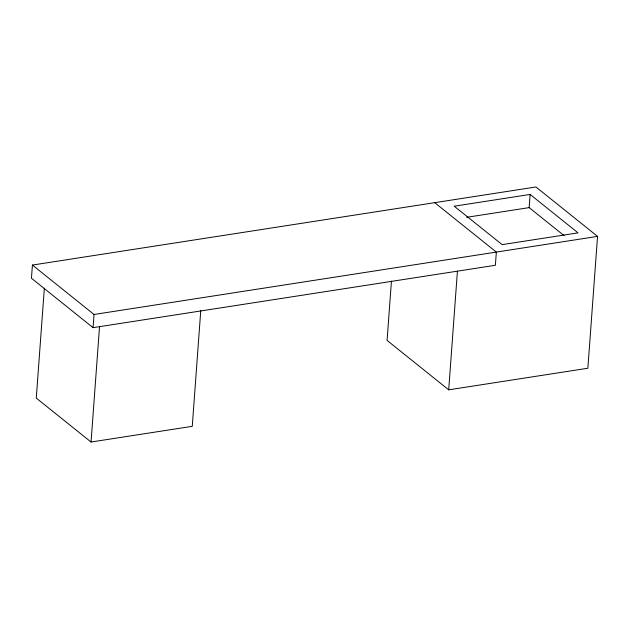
<?xml version="1.0" encoding="UTF-8"?>
<svg xmlns="http://www.w3.org/2000/svg" width="629" height="629" viewBox="0 0 629 629"><rect width="100%" height="100%" fill="white"/><g stroke="black" fill="none" stroke-linecap="round" stroke-linejoin="round"><path stroke-width="0.94" d="M391.442 281.084L387.087 340.423L448.705 389.831L587.863 368.248L597.55 236.386L535.932 186.978L32.417 265.061L31.45 278.246L93.068 327.662L495.377 265.273L496.344 252.087L434.718 202.672M44.352 288.176L36.278 398.102L91.056 442.022L192.262 426.328L200.761 310.569M93.068 327.662L94.043 314.476L32.417 265.061M91.056 442.022L99.555 326.262M448.705 389.831L457.425 271.154M564.15 235.678L529.154 207.617L530.121 194.432L454.217 206.202L502.146 244.634L578.051 232.864L530.121 194.432M466.702 217.304L529.154 207.617M94.043 314.476L597.55 236.386"/></g></svg>
